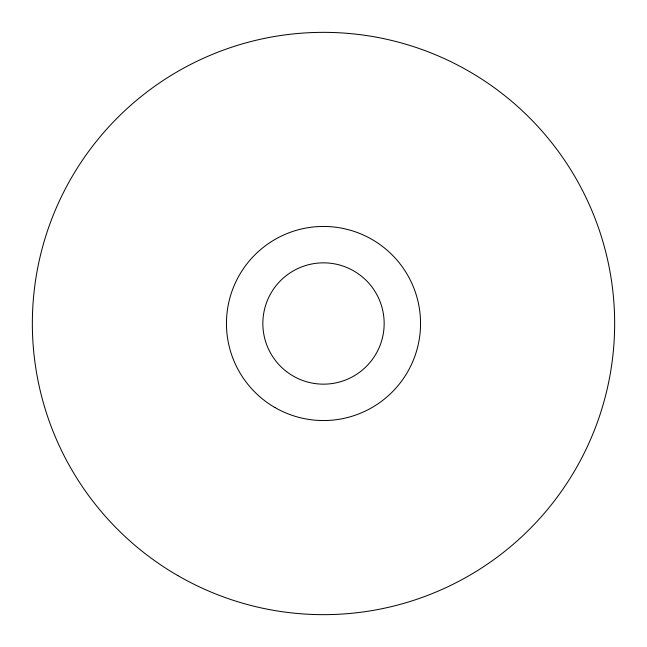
<?xml version="1.0" encoding="UTF-8"?>
<svg xmlns="http://www.w3.org/2000/svg" width="647" height="647" viewBox="0 0 647 647"><rect width="100%" height="100%" fill="white"/><g stroke="black" fill="none" stroke-linecap="round" stroke-linejoin="round"><path stroke-width="0.97" d="M177.925 575.644A291.15 291.15 0 0 0 614.65 323.5A291.15 291.15 0 0 0 177.925 71.356A291.15 291.15 0 0 0 177.925 575.644M274.975 407.545A97.05 97.05 0 0 0 420.55 323.5A97.05 97.05 0 0 0 274.975 239.455A97.05 97.05 0 0 0 274.975 407.545M286.572 371.621A60.656 60.656 0 0 0 383.639 331.418A60.656 60.656 0 0 0 300.289 267.462A60.656 60.656 0 0 0 286.572 371.621"/></g></svg>
